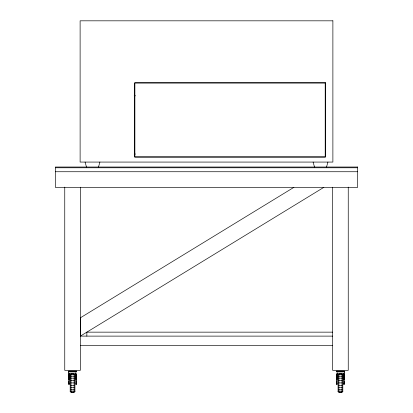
<?xml version="1.0" encoding="UTF-8"?>
<svg xmlns="http://www.w3.org/2000/svg" width="413" height="413" viewBox="0 0 413 413"><rect width="100%" height="100%" fill="white"/><g stroke="black" fill="none" stroke-linecap="round" stroke-linejoin="round"><path stroke-width="0.62" d="M70.2 391.266L70.195 391.565L70.195 374.255L70.195 374.55M70.984 392.35L70.984 392.025L74.128 392.03L74.128 392.35L70.984 392.35L70.984 373.791L74.128 373.791L74.133 392.35M74.918 391.266L74.918 391.565L74.918 374.255L74.918 374.55M338.082 391.266L338.082 391.565L338.082 374.255L338.082 374.55M338.866 392.35L338.872 392.025L342.016 392.03L342.016 392.35L338.866 392.35L338.866 373.791L342.016 373.791L342.016 392.35M342.805 391.266L342.805 391.565L342.805 374.255L342.805 374.55M68.821 379.454L68.568 375.319L68.966 373.863L69.322 373.863L68.821 376.671L69.214 379.454M344.179 371.896L344.576 371.896L344.576 376.93L344.179 379.454M75.899 379.454L76.291 376.671L75.791 373.863L76.147 373.863L76.544 375.319L76.291 379.454M343.786 379.454L344.179 376.671L343.678 373.863L344.034 373.863L344.576 376.93M337.101 379.454L336.709 376.671L337.209 373.863L336.853 373.863L336.45 375.319L336.703 379.454M98.495 167.028L99.905 162.072M326.518 167.028L327.927 162.072M293.886 187.357L80.313 317.85L80.365 336.115L332.635 336.115M80.365 336.115L323.844 187.352M68.429 376.93L68.424 371.896L68.821 371.896M76.544 371.896L68.424 371.896M336.456 371.896L344.576 371.896M76.131 373.863L75.197 373.863M344.019 373.863L343.084 373.863M134.194 95.806L135.485 95.806M134.194 154.039L135.485 154.039M55.337 167.771L357.663 167.771M55.337 171.736L357.663 171.736M332.635 332.15L86.854 332.15L86.854 336.115M80.365 345.531L332.635 345.531M68.424 371.106L76.689 371.106M336.311 371.106L344.576 371.106M68.424 371.499L76.689 371.499M336.311 371.499L344.576 371.499M71.485 373.868L75.481 373.863M337.524 373.863L341.51 373.868M69.637 373.863L71.588 373.868M341.412 373.868L343.363 373.863M75.899 374.224L76.297 374.219M336.703 374.224L337.101 374.219M70.984 374.736L74.128 374.736M338.866 374.736L342.016 374.736M70.984 376.238L74.128 376.238M338.866 376.238L342.016 376.238M70.984 378.194L74.128 378.194M338.866 378.194L342.016 378.194M70.984 380.471L74.128 380.471M338.866 380.471L342.016 380.471M68.821 381.963L68.651 381.963A3.02 2.824 0 0 0 68.651 383.832L69.214 383.796M76.291 381.963L76.467 381.963A3.02 2.824 0 0 1 76.462 383.832L75.899 383.796M336.703 381.963L336.533 381.963A3.02 2.824 0 0 0 336.533 383.832L337.101 383.796M344.179 381.963L344.349 381.963A3.02 2.824 0 0 1 344.349 383.832L343.786 383.796M68.821 382.552L68.651 382.552A3.067 1.058 0 0 0 68.651 383.249L68.821 383.249M76.291 382.552L76.467 382.552A3.067 1.058 0 0 1 76.56 382.665M336.703 382.552L336.533 382.552A3.067 1.058 0 0 0 336.44 382.665M344.179 382.552L344.349 382.552A3.067 1.058 0 0 1 344.349 383.249L344.179 383.249M70.984 382.913L74.128 382.913M338.866 382.913L342.016 382.913M76.291 383.249L76.467 383.249A3.067 1.058 0 0 0 76.591 382.722M336.703 383.249L336.533 383.249A3.067 1.058 0 0 1 336.409 382.722M70.984 385.36L74.128 385.36M338.866 385.36L342.016 385.36M70.984 387.637L74.128 387.637M338.866 387.637L342.016 387.637M70.984 389.588L74.128 389.588M338.866 389.588L342.016 389.588M70.984 391.09L74.128 391.09M338.866 391.09L342.016 391.09M336.853 373.863L337.803 373.863M68.981 373.863L69.916 373.863M313.095 162.072L314.505 167.028M85.073 162.072L86.482 167.028M348.247 187.104L348.247 370.316L332.635 370.316L332.635 187.213M344.349 381.906L344.349 383.894M344.179 378.654L344.179 384.679M343.786 373.558L343.786 384.679M343.193 373.466L343.193 378.752M337.695 373.466L337.695 378.752M337.209 371.896L337.209 372.294M337.101 373.558L337.101 384.679M336.703 377.389L336.703 384.679M336.533 381.906L336.533 383.894M80.365 187.213L80.365 370.316L64.753 370.316L64.753 187.12M76.467 381.906L76.462 383.894M76.297 377.389L76.297 384.679M75.899 373.558L75.899 384.679M75.791 371.896L75.791 372.294M75.305 373.466L75.305 378.752M69.807 373.466L69.807 378.752M69.214 373.558L69.214 384.679M68.821 378.654L68.821 384.679M68.651 381.906L68.651 383.894M332.883 20.82L80.117 20.82L80.117 162.072L332.883 162.072L332.883 20.82M325.449 82.77L134.633 82.77L134.633 157.116L325.449 157.116L325.449 82.77M325.201 83.018L134.881 83.018L134.881 156.868L325.201 156.868L325.201 83.018M357.663 167.028L55.337 167.028L55.337 187.347L357.663 187.347L357.663 167.028"/></g></svg>
